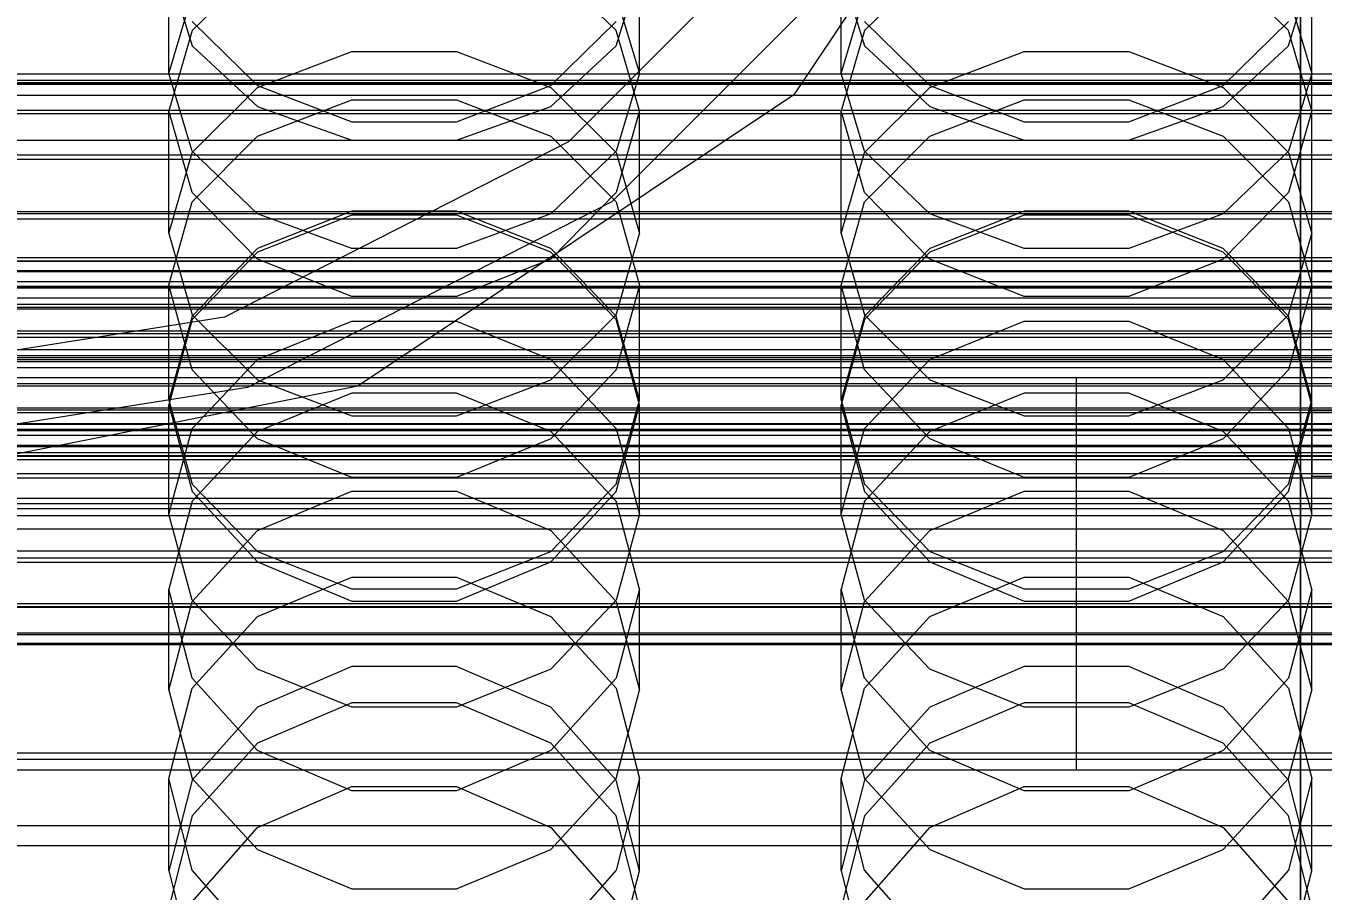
# Model space of a CAD drawing. Header units: millimetres. Extents: x -191664 to 191490, y -197311 to 10263.
# Drawn here: x 16.3 to 132, y -30105.8 to -30028.6 of the extents above; entities that cross this region are included whole.
import ezdxf

# ---------------------------------------------------------------- set-up
doc = ezdxf.new("R2010")
doc.units = ezdxf.units.MM
for name, color, linetype, lineweight in [('COTAS_USUARIO', 1, 'Continuous', 0), ('frontal_briquetadora', 7, 'Continuous', 0), ('frontal_C01', 7, 'Continuous', 0), ('frontal_C02', 7, 'Continuous', 0), ('frontal_C03', 7, 'Continuous', 0), ('frontal_mezcladora', 7, 'Continuous', 0), ('frontal_secador', 7, 'Continuous', 0)]:
    doc.layers.add(name, color=color, linetype=linetype, lineweight=lineweight)
doc.dimstyles.new('PLANTA_100', dxfattribs={"dimtxt": 250, "dimasz": 150, "dimexe": 150, "dimexo": 80, "dimgap": 100, "dimtad": 1, "dimtih": 1, "dimtoh": 1, "dimdec": 1, "dimdsep": 46, "dimcen": 0.09, "dimclrd": 1, "dimclre": 1, "dimclrt": 1, "dimadec": 0, "dimazin": 0, "dimtfac": 1, "dimtdec": 4, "dimtofl": 0, "dimtmove": 0, "dimatfit": 3, "dimfxl": 1, "dimtolj": 1, "dimtzin": 0, "dimarcsym": 0})

# ---------------------------------------------------------------- blocks, each defined once
blk = doc.blocks.new('*D104')
at = {"layer": 'COTAS_USUARIO', "color": 1, "lineweight": -2, "transparency": 16777216}
for p, q in [((1220, -30125), (1220, -29975)), ((100, -30275), (1370, -30275)), ((100, -30730), (1370, -30730)), ((1220, -30880), (1220, -31030))]:
    blk.add_line(p, q, dxfattribs=at)
at = {"layer": 'COTAS_USUARIO', "color": 1, "transparency": 16777216}
for points in [[(1195, -30125), (1245, -30125), (1220, -30275)], [(1195, -30880), (1245, -30880), (1220, -30730)]]:
    blk.add_solid(points, dxfattribs=at)
at = {"layer": 'Defpoints', "color": 0, "transparency": 16777216}
for p in [(20, -30275), (20, -30730), (1220, -30730)]:
    blk.add_point(p, dxfattribs=at)
blk = doc.blocks.new('*D107')
at = {"layer": 'COTAS_USUARIO', "color": 1, "lineweight": -2, "transparency": 16777216}
for p, q in [((100, -29700), (1370, -29700)), ((1220, -29850), (1220, -30125)), ((100, -30275), (1370, -30275))]:
    blk.add_line(p, q, dxfattribs=at)
at = {"layer": 'COTAS_USUARIO', "color": 1, "transparency": 16777216}
for points in [[(1195, -29850), (1245, -29850), (1220, -29700)], [(1195, -30125), (1245, -30125), (1220, -30275)]]:
    blk.add_solid(points, dxfattribs=at)
at = {"layer": 'Defpoints', "color": 0, "transparency": 16777216}
for p in [(20, -29700), (20, -30275), (1220, -30275)]:
    blk.add_point(p, dxfattribs=at)
blk = doc.blocks.new('*D115')
at = {"layer": 'COTAS_USUARIO', "color": 1, "lineweight": -2, "transparency": 16777216}
for p, q in [((100, -29700), (1370, -29700)), ((1220, -29850), (1220, -30125)), ((100, -30275), (1370, -30275))]:
    blk.add_line(p, q, dxfattribs=at)
at = {"layer": 'COTAS_USUARIO', "color": 1, "transparency": 16777216}
for points in [[(1195, -29850), (1245, -29850), (1220, -29700)], [(1195, -30125), (1245, -30125), (1220, -30275)]]:
    blk.add_solid(points, dxfattribs=at)
at = {"layer": 'Defpoints', "color": 0, "transparency": 16777216}
for p in [(20, -29700), (20, -30275), (1220, -30275)]:
    blk.add_point(p, dxfattribs=at)
blk = doc.blocks.new('*D118')
at = {"layer": 'COTAS_USUARIO', "color": 1, "lineweight": -2, "transparency": 16777216}
for p, q in [((1200, -29560), (1200, -29410)), ((80, -29710), (1350, -29710)), ((80, -29990), (1350, -29990)), ((1200, -30140), (1200, -30290))]:
    blk.add_line(p, q, dxfattribs=at)
at = {"layer": 'COTAS_USUARIO', "color": 1, "transparency": 16777216}
for points in [[(1175, -29560), (1225, -29560), (1200, -29710)], [(1175, -30140), (1225, -30140), (1200, -29990)]]:
    blk.add_solid(points, dxfattribs=at)
at = {"layer": 'Defpoints', "color": 0, "transparency": 16777216}
for p in [(0, -29710), (0, -29990), (1200, -29990)]:
    blk.add_point(p, dxfattribs=at)
blk = doc.blocks.new('*D119')
at = {"layer": 'COTAS_USUARIO', "color": 1, "lineweight": -2, "transparency": 16777216}
for p, q in [((1200, -29840), (1200, -29690)), ((80, -29990), (1350, -29990)), ((80, -30270), (1350, -30270)), ((1200, -30420), (1200, -30570))]:
    blk.add_line(p, q, dxfattribs=at)
at = {"layer": 'COTAS_USUARIO', "color": 1, "transparency": 16777216}
for points in [[(1175, -29840), (1225, -29840), (1200, -29990)], [(1175, -30420), (1225, -30420), (1200, -30270)]]:
    blk.add_solid(points, dxfattribs=at)
at = {"layer": 'Defpoints', "color": 0, "transparency": 16777216}
for p in [(0, -29990), (0, -30270), (1200, -30270)]:
    blk.add_point(p, dxfattribs=at)
blk = doc.blocks.new('*D120')
at = {"layer": 'COTAS_USUARIO', "color": 1, "lineweight": -2, "transparency": 16777216}
for p, q in [((1200, -30120), (1200, -29970)), ((80, -30270), (1350, -30270)), ((80, -30550), (1350, -30550)), ((1200, -30700), (1200, -30850))]:
    blk.add_line(p, q, dxfattribs=at)
at = {"layer": 'COTAS_USUARIO', "color": 1, "transparency": 16777216}
for points in [[(1175, -30120), (1225, -30120), (1200, -30270)], [(1175, -30700), (1225, -30700), (1200, -30550)]]:
    blk.add_solid(points, dxfattribs=at)
at = {"layer": 'Defpoints', "color": 0, "transparency": 16777216}
for p in [(0, -30270), (0, -30550), (1200, -30550)]:
    blk.add_point(p, dxfattribs=at)

msp = doc.modelspace()

# ---------------------------------------------------------------- linework, layer by layer
at = {"layer": 'frontal_briquetadora', "color": 9, "true_color": 0xb9c3c2}
for p, q in [((29, -30032.88), (29, -30021.23)), ((71, -30032.88), (71, -30021.23)), ((89, -30032.88), (89, -30021.23)), ((131, -30032.88), (131, -30021.23)), ((29, -30023.67), (31.08, -30030.42)), ((36.91, -30023.4), (31.08, -30029.05)), ((68.92, -30029.05), (63.09, -30023.4)), ((68.92, -30030.42), (71, -30023.67)), ((89, -30023.67), (91.08, -30030.42)), ((96.91, -30023.4), (91.08, -30029.05)), ((128.92, -30029.05), (123.09, -30023.4)), ((128.92, -30030.42), (131, -30023.67)), ((29, -30032.88), (31.08, -30025.93)), ((68.92, -30025.93), (71, -30032.88)), ((89, -30032.88), (91.08, -30025.93)), ((128.92, -30025.93), (131, -30032.88)), ((31.08, -30029.05), (29, -30036.21)), ((31.08, -30028.25), (36.91, -30033.97)), ((63.09, -30033.97), (68.92, -30028.25)), ((71, -30036.21), (68.92, -30029.05)), ((91.08, -30029.05), (89, -30036.21)), ((91.08, -30028.25), (96.91, -30033.97)), ((123.09, -30033.97), (128.92, -30028.25)), ((131, -30036.21), (128.92, -30029.05)), ((31.08, -30030.42), (36.91, -30035.83)), ((36.91, -30034.15), (45.33, -30030.93)), ((45.33, -30030.93), (54.67, -30030.93)), ((54.67, -30030.93), (63.09, -30034.15)), ((63.09, -30035.83), (68.92, -30030.42)), ((91.08, -30030.42), (96.91, -30035.83)), ((96.91, -30034.15), (105.33, -30030.93)), ((105.33, -30030.93), (114.67, -30030.93)), ((114.67, -30030.93), (123.09, -30034.15)), ((123.09, -30035.83), (128.92, -30030.42)), ((31.08, -30039.82), (29, -30032.88)), ((71, -30032.88), (68.92, -30039.82)), ((91.08, -30039.82), (89, -30032.88)), ((131, -30032.88), (128.92, -30039.82)), ((31.08, -30039.94), (36.91, -30034.15)), ((36.91, -30033.97), (45.33, -30037.19)), ((54.67, -30037.19), (63.09, -30033.97)), ((63.09, -30034.15), (68.92, -30039.94)), ((91.08, -30039.94), (96.91, -30034.15)), ((96.91, -30033.97), (105.33, -30037.19)), ((114.67, -30037.19), (123.09, -30033.97)), ((123.09, -30034.15), (128.92, -30039.94)), ((36.91, -30038.47), (45.33, -30035.24)), ((36.91, -30035.83), (45.33, -30038.84)), ((45.33, -30035.24), (54.67, -30035.24)), ((54.67, -30035.24), (63.09, -30038.47)), ((54.67, -30038.84), (63.09, -30035.83)), ((96.91, -30038.47), (105.33, -30035.24)), ((96.91, -30035.83), (105.33, -30038.84)), ((105.33, -30035.24), (114.67, -30035.24)), ((114.67, -30035.24), (123.09, -30038.47)), ((114.67, -30038.84), (123.09, -30035.83)), ((31.08, -30043.51), (29, -30036.21)), ((29, -30047.17), (29, -30036.21)), ((45.33, -30037.19), (54.67, -30037.19)), ((71, -30036.21), (68.92, -30043.51)), ((71, -30047.17), (71, -30036.21)), ((91.08, -30043.51), (89, -30036.21)), ((89, -30047.17), (89, -30036.21)), ((105.33, -30037.19), (114.67, -30037.19)), ((131, -30036.21), (128.92, -30043.51)), ((131, -30047.17), (131, -30036.21)), ((31.08, -30044.34), (36.91, -30038.47)), ((45.33, -30038.84), (54.67, -30038.84)), ((63.09, -30038.47), (68.92, -30044.34)), ((91.08, -30044.34), (96.91, -30038.47)), ((105.33, -30038.84), (114.67, -30038.84)), ((123.09, -30038.47), (128.92, -30044.34)), ((29, -30047.17), (31.08, -30039.94)), ((36.91, -30045.4), (31.08, -30039.82)), ((68.92, -30039.82), (63.09, -30045.4)), ((68.92, -30039.94), (71, -30047.17)), ((89, -30047.17), (91.08, -30039.94)), ((96.91, -30045.4), (91.08, -30039.82)), ((128.92, -30039.82), (123.09, -30045.4)), ((128.92, -30039.94), (131, -30047.17)), ((36.91, -30049.45), (31.08, -30043.51)), ((68.92, -30043.51), (63.09, -30049.45)), ((96.91, -30049.45), (91.08, -30043.51)), ((128.92, -30043.51), (123.09, -30049.45)), ((29, -30051.77), (31.08, -30044.34)), ((45.33, -30045.18), (36.91, -30048.51)), ((54.67, -30045.18), (45.33, -30045.18)), ((63.09, -30048.51), (54.67, -30045.18)), ((68.92, -30044.34), (71, -30051.77)), ((89, -30051.77), (91.08, -30044.34)), ((105.33, -30045.18), (96.91, -30048.51)), ((114.67, -30045.18), (105.33, -30045.18)), ((123.09, -30048.51), (114.67, -30045.18)), ((128.92, -30044.34), (131, -30051.77)), ((45.33, -30048.49), (36.91, -30045.4)), ((45.33, -30045.53), (36.91, -30048.83)), ((54.67, -30045.53), (45.33, -30045.53)), ((63.09, -30045.4), (54.67, -30048.49)), ((63.09, -30048.83), (54.67, -30045.53)), ((105.33, -30048.49), (96.91, -30045.4)), ((105.33, -30045.53), (96.91, -30048.83)), ((114.67, -30045.53), (105.33, -30045.53)), ((123.09, -30045.4), (114.67, -30048.49)), ((123.09, -30048.83), (114.67, -30045.53)), ((29, -30047.17), (31.08, -30054.4)), ((68.92, -30054.4), (71, -30047.17)), ((89, -30047.17), (91.08, -30054.4)), ((128.92, -30054.4), (131, -30047.17)), ((36.91, -30048.51), (31.08, -30054.52)), ((54.67, -30048.49), (45.33, -30048.49)), ((68.92, -30054.52), (63.09, -30048.51)), ((96.91, -30048.51), (91.08, -30054.52)), ((114.67, -30048.49), (105.33, -30048.49)), ((128.92, -30054.52), (123.09, -30048.51)), ((36.91, -30048.83), (31.08, -30054.84)), ((45.33, -30052.78), (36.91, -30049.45)), ((63.09, -30049.45), (54.67, -30052.78)), ((68.92, -30054.84), (63.09, -30048.83)), ((96.91, -30048.83), (91.08, -30054.84)), ((105.33, -30052.78), (96.91, -30049.45)), ((123.09, -30049.45), (114.67, -30052.78)), ((128.92, -30054.84), (123.09, -30048.83)), ((-160, -30051.97), (200, -30051.97)), ((31.08, -30059.32), (29, -30051.77)), ((29, -30062.01), (29, -30051.77)), ((71, -30051.77), (68.92, -30059.32)), ((71, -30062.01), (71, -30051.77)), ((91.08, -30059.32), (89, -30051.77)), ((89, -30062.01), (89, -30051.77)), ((131, -30051.77), (128.92, -30059.32)), ((131, -30062.01), (131, -30051.77)), ((54.67, -30052.78), (45.33, -30052.78)), ((114.67, -30052.78), (105.33, -30052.78)), ((31.08, -30054.52), (29, -30062.01)), ((31.08, -30054.4), (36.91, -30060.2)), ((63.09, -30060.2), (68.92, -30054.4)), ((71, -30062.01), (68.92, -30054.52)), ((91.08, -30054.52), (89, -30062.01)), ((91.08, -30054.4), (96.91, -30060.2)), ((123.09, -30060.2), (128.92, -30054.4)), ((131, -30062.01), (128.92, -30054.52)), ((31.08, -30054.84), (29, -30062.44)), ((36.91, -30058.4), (45.33, -30054.99)), ((45.33, -30054.99), (54.67, -30054.99)), ((54.67, -30054.99), (63.09, -30058.4)), ((71, -30062.44), (68.92, -30054.84)), ((91.08, -30054.84), (89, -30062.44)), ((96.91, -30058.4), (105.33, -30054.99)), ((105.33, -30054.99), (114.67, -30054.99)), ((114.67, -30054.99), (123.09, -30058.4)), ((131, -30062.44), (128.92, -30054.84)), ((-160, -30056.39), (200, -30056.39)), ((31.08, -30064.54), (36.91, -30058.4)), ((63.09, -30058.4), (68.92, -30064.54)), ((91.08, -30064.54), (96.91, -30058.4)), ((123.09, -30058.4), (128.92, -30064.54)), ((-160, -30060.01), (200, -30060.01)), ((36.91, -30065.47), (31.08, -30059.32)), ((36.91, -30060.2), (45.33, -30063.41)), ((54.67, -30063.41), (63.09, -30060.2)), ((68.92, -30059.32), (63.09, -30065.47)), ((96.91, -30065.47), (91.08, -30059.32)), ((96.91, -30060.2), (105.33, -30063.41)), ((114.67, -30063.41), (123.09, -30060.2)), ((128.92, -30059.32), (123.09, -30065.47)), ((45.33, -30061.41), (36.91, -30064.83)), ((54.67, -30061.41), (45.33, -30061.41)), ((63.09, -30064.83), (54.67, -30061.41)), ((105.33, -30061.41), (96.91, -30064.83)), ((114.67, -30061.41), (105.33, -30061.41)), ((123.09, -30064.83), (114.67, -30061.41)), ((29, -30062.01), (31.08, -30069.51)), ((29, -30072.2), (29, -30062.44)), ((29, -30062.44), (31.08, -30070.16)), ((68.92, -30069.51), (71, -30062.01)), ((68.92, -30070.16), (71, -30062.44)), ((71, -30072.2), (71, -30062.44)), ((89, -30062.01), (91.08, -30069.51)), ((89, -30072.2), (89, -30062.44)), ((89, -30062.44), (91.08, -30070.16)), ((128.92, -30069.51), (131, -30062.01)), ((128.92, -30070.16), (131, -30062.44)), ((131, -30072.2), (131, -30062.44)), ((45.33, -30063.41), (54.67, -30063.41)), ((105.33, -30063.41), (114.67, -30063.41)), ((-160, -30064.15), (200, -30064.15)), ((29, -30072.2), (31.08, -30064.54)), ((36.91, -30064.83), (31.08, -30071.04)), ((68.92, -30071.04), (63.09, -30064.83)), ((68.92, -30064.54), (71, -30072.2)), ((89, -30072.2), (91.08, -30064.54)), ((96.91, -30064.83), (91.08, -30071.04)), ((128.92, -30071.04), (123.09, -30064.83)), ((128.92, -30064.54), (131, -30072.2)), ((45.33, -30068.91), (36.91, -30065.47)), ((63.09, -30065.47), (54.67, -30068.91)), ((105.33, -30068.91), (96.91, -30065.47)), ((123.09, -30065.47), (114.67, -30068.91)), ((-160, -30068.57), (200, -30068.57)), ((31.08, -30069.51), (36.91, -30075.51)), ((54.67, -30068.91), (45.33, -30068.91)), ((63.09, -30075.51), (68.92, -30069.51)), ((91.08, -30069.51), (96.91, -30075.51)), ((114.67, -30068.91), (105.33, -30068.91)), ((123.09, -30075.51), (128.92, -30069.51)), ((31.08, -30070.16), (36.91, -30076.43)), ((36.91, -30073.66), (45.33, -30070.14)), ((45.33, -30070.14), (54.67, -30070.14)), ((54.67, -30070.14), (63.09, -30073.66)), ((63.09, -30076.43), (68.92, -30070.16)), ((91.08, -30070.16), (96.91, -30076.43)), ((96.91, -30073.66), (105.33, -30070.14)), ((105.33, -30070.14), (114.67, -30070.14)), ((114.67, -30070.14), (123.09, -30073.66)), ((123.09, -30076.43), (128.92, -30070.16)), ((31.08, -30071.04), (29, -30078.88)), ((71, -30078.88), (68.92, -30071.04)), ((91.08, -30071.04), (89, -30078.88)), ((131, -30078.88), (128.92, -30071.04)), ((31.08, -30079.85), (29, -30072.2)), ((71, -30072.2), (68.92, -30079.85)), ((91.08, -30079.85), (89, -30072.2)), ((131, -30072.2), (128.92, -30079.85)), ((31.08, -30079.98), (36.91, -30073.66)), ((63.09, -30073.66), (68.92, -30079.98)), ((91.08, -30079.98), (96.91, -30073.66)), ((123.09, -30073.66), (128.92, -30079.98)), ((36.91, -30075.51), (45.33, -30078.85)), ((36.91, -30076.43), (45.33, -30079.94)), ((54.67, -30078.85), (63.09, -30075.51)), ((54.67, -30079.94), (63.09, -30076.43)), ((96.91, -30075.51), (105.33, -30078.85)), ((96.91, -30076.43), (105.33, -30079.94)), ((114.67, -30078.85), (123.09, -30075.51)), ((114.67, -30079.94), (123.09, -30076.43)), ((36.91, -30081.33), (45.33, -30077.81)), ((45.33, -30077.81), (54.67, -30077.81)), ((45.33, -30078.85), (54.67, -30078.85)), ((54.67, -30077.81), (63.09, -30081.33)), ((96.91, -30081.33), (105.33, -30077.81)), ((105.33, -30077.81), (114.67, -30077.81)), ((105.33, -30078.85), (114.67, -30078.85)), ((114.67, -30077.81), (123.09, -30081.33)), ((31.08, -30086.82), (29, -30078.88)), ((29, -30087.88), (29, -30078.88)), ((29, -30087.88), (31.08, -30079.98)), ((36.91, -30086), (31.08, -30079.85)), ((45.33, -30079.94), (54.67, -30079.94)), ((68.92, -30079.85), (63.09, -30086)), ((71, -30078.88), (68.92, -30086.82)), ((68.92, -30079.98), (71, -30087.88)), ((71, -30087.88), (71, -30078.88)), ((91.08, -30086.82), (89, -30078.88)), ((89, -30087.88), (89, -30078.88)), ((89, -30087.88), (91.08, -30079.98)), ((96.91, -30086), (91.08, -30079.85)), ((105.33, -30079.94), (114.67, -30079.94)), ((128.92, -30079.85), (123.09, -30086)), ((131, -30078.88), (128.92, -30086.82)), ((128.92, -30079.98), (131, -30087.88)), ((131, -30087.88), (131, -30078.88)), ((31.08, -30087.72), (36.91, -30081.33)), ((63.09, -30081.33), (68.92, -30087.72)), ((91.08, -30087.72), (96.91, -30081.33)), ((123.09, -30081.33), (128.92, -30087.72)), ((45.33, -30085.79), (36.91, -30089.4)), ((54.67, -30085.79), (45.33, -30085.79)), ((63.09, -30089.4), (54.67, -30085.79)), ((105.33, -30085.79), (96.91, -30089.4)), ((114.67, -30085.79), (105.33, -30085.79)), ((123.09, -30089.4), (114.67, -30085.79)), ((36.91, -30093.27), (31.08, -30086.82)), ((45.33, -30089.4), (36.91, -30086)), ((63.09, -30086), (54.67, -30089.4)), ((68.92, -30086.82), (63.09, -30093.27)), ((96.91, -30093.27), (91.08, -30086.82)), ((105.33, -30089.4), (96.91, -30086)), ((123.09, -30086), (114.67, -30089.4)), ((128.92, -30086.82), (123.09, -30093.27)), ((29, -30095.78), (31.08, -30087.72)), ((29, -30087.88), (31.08, -30095.77)), ((68.92, -30087.72), (71, -30095.78)), ((68.92, -30095.77), (71, -30087.88)), ((89, -30095.78), (91.08, -30087.72)), ((89, -30087.88), (91.08, -30095.77)), ((128.92, -30087.72), (131, -30095.78)), ((128.92, -30095.77), (131, -30087.88)), ((45.33, -30089.01), (36.91, -30092.6)), ((54.67, -30089.01), (45.33, -30089.01)), ((63.09, -30092.6), (54.67, -30089.01)), ((105.33, -30089.01), (96.91, -30092.6)), ((114.67, -30089.01), (105.33, -30089.01)), ((123.09, -30092.6), (114.67, -30089.01)), ((36.91, -30089.4), (31.08, -30095.9)), ((54.67, -30089.4), (45.33, -30089.4)), ((68.92, -30095.9), (63.09, -30089.4)), ((96.91, -30089.4), (91.08, -30095.9)), ((114.67, -30089.4), (105.33, -30089.4)), ((128.92, -30095.9), (123.09, -30089.4)), ((36.91, -30092.6), (31.08, -30099.1)), ((68.92, -30099.1), (63.09, -30092.6)), ((96.91, -30092.6), (91.08, -30099.1)), ((128.92, -30099.1), (123.09, -30092.6)), ((45.33, -30096.87), (36.91, -30093.27)), ((63.09, -30093.27), (54.67, -30096.87)), ((105.33, -30096.87), (96.91, -30093.27)), ((123.09, -30093.27), (114.67, -30096.87)), ((31.08, -30103.93), (29, -30095.78)), ((29, -30104), (29, -30095.78)), ((31.08, -30095.9), (29, -30104)), ((31.08, -30095.77), (36.91, -30102.09)), ((63.09, -30102.09), (68.92, -30095.77)), ((71, -30095.78), (68.92, -30103.93)), ((71, -30104), (68.92, -30095.9)), ((71, -30104), (71, -30095.78)), ((91.08, -30103.93), (89, -30095.78)), ((89, -30104), (89, -30095.78)), ((91.08, -30095.9), (89, -30104)), ((91.08, -30095.77), (96.91, -30102.09)), ((123.09, -30102.09), (128.92, -30095.77)), ((131, -30095.78), (128.92, -30103.93)), ((131, -30104), (128.92, -30095.9)), ((131, -30104), (131, -30095.78)), ((36.91, -30100.15), (45.33, -30096.48)), ((45.33, -30096.48), (54.67, -30096.48)), ((54.67, -30096.87), (45.33, -30096.87)), ((54.67, -30096.48), (63.09, -30100.15)), ((96.91, -30100.15), (105.33, -30096.48)), ((105.33, -30096.48), (114.67, -30096.48)), ((114.67, -30096.87), (105.33, -30096.87)), ((114.67, -30096.48), (123.09, -30100.15)), ((31.08, -30099.1), (29, -30107.29)), ((71, -30107.29), (68.92, -30099.1)), ((91.08, -30099.1), (89, -30107.29)), ((131, -30107.29), (128.92, -30099.1)), ((31.08, -30106.75), (36.91, -30100.15)), ((63.09, -30100.15), (68.92, -30106.75)), ((91.08, -30106.75), (96.91, -30100.15)), ((123.09, -30100.15), (128.92, -30106.75)), ((36.91, -30102.09), (45.33, -30105.61)), ((54.67, -30105.61), (63.09, -30102.09)), ((96.91, -30102.09), (105.33, -30105.61)), ((114.67, -30105.61), (123.09, -30102.09)), ((29, -30104), (31.08, -30112.11)), ((36.91, -30110.54), (31.08, -30103.93)), ((68.92, -30103.93), (63.09, -30110.54)), ((68.92, -30112.11), (71, -30104)), ((89, -30104), (91.08, -30112.11)), ((96.91, -30110.54), (91.08, -30103.93)), ((128.92, -30103.93), (123.09, -30110.54)), ((128.92, -30112.11), (131, -30104)), ((45.33, -30105.61), (54.67, -30105.61)), ((105.33, -30105.61), (114.67, -30105.61))]:
    msp.add_line(p, q, dxfattribs=at)
at = {"layer": 'frontal_briquetadora', "color": 8, "true_color": 0x6f7d84}
msp.add_line((200, -30100), (-160, -30100), dxfattribs=at)
at = {"layer": 'frontal_C01', "color": 139, "true_color": 0x345e4e}
for p, q in [((130, -30116.06), (130, -29803.88)), ((130, -29809.56), (130, -30121.75))]:
    msp.add_line(p, q, dxfattribs=at)
at = {"layer": 'frontal_C01', "color": 139, "true_color": 0x354b57}
for p, q in [((430, -30075.5), (-430, -30075.5)), ((430, -30080.5), (-430, -30080.5))]:
    msp.add_line(p, q, dxfattribs=at)
at = {"layer": 'frontal_C02', "color": 139, "true_color": 0x345e4e}
for p, q in [((130, -30253.15), (130, -29968.33)), ((130, -29974.07), (130, -30258.89))]:
    msp.add_line(p, q, dxfattribs=at)
at = {"layer": 'frontal_C02', "color": 139, "true_color": 0x354b57}
for p, q in [((131, -30062.96), (131, -30017.44)), ((131, -30068.8), (131, -30023.28)), ((-425, -30057.5), (425, -30057.5)), ((430, -30059.14), (-430, -30059.14)), ((149, -30062.96), (131, -30062.96)), ((131, -30062.96), (131, -30068.8)), ((430, -30064.14), (-430, -30064.14)), ((425, -30068.98), (-425, -30068.98)), ((131, -30068.8), (149, -30068.8)), ((425, -30072.35), (-425, -30072.35)), ((-425, -30083.82), (425, -30083.82))]:
    msp.add_line(p, q, dxfattribs=at)
at = {"layer": 'frontal_C03', "color": 252, "true_color": 0x83939a}
for p, q in [((-250, -30032.91), (250, -30032.91)), ((-250, -30033.7), (250, -30033.7)), ((-250, -30033.84), (250, -30033.84)), ((-250, -30036.17), (250, -30036.17)), ((-250, -30036.45), (250, -30036.45)), ((-250, -30040.15), (250, -30040.15)), ((-250, -30040.54), (250, -30040.54)), ((-250, -30045.37), (250, -30045.37)), ((-250, -30045.85), (250, -30045.85)), ((250, -30051.47), (-250, -30051.47)), ((-250, -30052), (250, -30052)), ((-250, -30058.03), (250, -30058.03)), ((-250, -30058.58), (250, -30058.58)), ((-250, -30064.61), (250, -30064.61)), ((-250, -30065.15), (250, -30065.15)), ((-250, -30070.77), (250, -30070.77)), ((-250, -30071.24), (250, -30071.24)), ((-250, -30076.07), (250, -30076.07)), ((-250, -30076.46), (250, -30076.46)), ((-250, -30080.16), (250, -30080.16)), ((-250, -30080.44), (250, -30080.44)), ((-250, -30082.77), (250, -30082.77)), ((-250, -30082.91), (250, -30082.91)), ((-250, -30083.7), (250, -30083.7))]:
    msp.add_line(p, q, dxfattribs=at)
at = {"layer": 'frontal_C03', "color": 9, "true_color": 0xbac6cb}
for p, q in [((-450, -30049.31), (450, -30049.31)), ((-450, -30049.59), (450, -30049.59)), ((-450, -30049.64), (450, -30049.64)), ((-450, -30050.46), (450, -30050.46)), ((-450, -30050.56), (450, -30050.56)), ((-450, -30051.87), (450, -30051.87)), ((-450, -30052.01), (450, -30052.01)), ((-450, -30053.72), (450, -30053.72)), ((-450, -30053.89), (450, -30053.89)), ((450, -30055.88), (-450, -30055.88)), ((-450, -30056.07), (450, -30056.07)), ((-450, -30058.21), (450, -30058.21)), ((-450, -30058.4), (450, -30058.4)), ((-450, -30060.54), (450, -30060.54)), ((-450, -30060.73), (450, -30060.73)), ((-450, -30062.72), (450, -30062.72)), ((-450, -30062.89), (450, -30062.89)), ((-450, -30064.6), (450, -30064.6)), ((-450, -30064.74), (450, -30064.74)), ((-450, -30066.05), (450, -30066.05)), ((-450, -30066.15), (450, -30066.15)), ((-450, -30066.97), (450, -30066.97)), ((-450, -30067.02), (450, -30067.02)), ((-450, -30067.31), (450, -30067.31))]:
    msp.add_line(p, q, dxfattribs=at)
at = {"layer": 'frontal_C03', "color": 139, "true_color": 0x354b57}
for p, q in [((430, -30066.71), (-430, -30066.71)), ((430, -30071.71), (-430, -30071.71))]:
    msp.add_line(p, q, dxfattribs=at)
at = {"layer": 'frontal_mezcladora', "color": 252, "true_color": 0x8b8c91}
msp.add_line((-260, -30060), (260, -30060), dxfattribs=at)
at = {"layer": 'frontal_secador', "color": 142, "true_color": 0x159eb4}
for p, q in [((110.77, -29995.88), (84.78, -30034.78)), ((88.99, -30014.66), (64.66, -30038.99)), ((84.78, -30034.78), (45.88, -30060.77)), ((64.66, -30038.99), (33.99, -30054.62)), ((33.99, -30054.62), (0, -30060)), ((45.88, -30060.77), (0, -30069.9)), ((-135, -30095), (135, -30095))]:
    msp.add_line(p, q, dxfattribs=at)
at = {"layer": 'frontal_secador', "color": 129, "true_color": 0x304542}
for p, q in [((94.33, -30018.54), (68.54, -30044.33)), ((68.54, -30044.33), (36.03, -30060.89)), ((36.03, -30060.89), (0, -30066.6))]:
    msp.add_line(p, q, dxfattribs=at)
at = {"layer": 'frontal_secador', "color": 253, "true_color": 0xa4b0b5}
for p, q in [((1360, -30033.5), (-1360, -30033.5)), ((1360, -30034.86), (-1360, -30034.86)), ((1250, -30033.75), (-1250, -30033.75)), ((1360, -30038.86), (-1360, -30038.86)), ((1360, -30045.22), (-1360, -30045.22)), ((1250, -30052.92), (-1250, -30052.92)), ((1360, -30053.5), (-1360, -30053.5)), ((1360, -30063.15), (-1360, -30063.15)), ((-1360, -30073.5), (1360, -30073.5)), ((-1250, -30073.5), (1250, -30073.5)), ((1360, -30083.85), (-1360, -30083.85)), ((1360, -30093.5), (-1360, -30093.5)), ((1250, -30094.08), (-1250, -30094.08)), ((1360, -30101.78), (-1360, -30101.78))]:
    msp.add_line(p, q, dxfattribs=at)
at = {"layer": 'frontal_secador', "color": 251, "true_color": 0x536a64}
for p, q in [((-110, -30060), (110, -30060)), ((110, -30095), (110, -30060)), ((-110, -30095), (110, -30095))]:
    msp.add_line(p, q, dxfattribs=at)

# ---------------------------------------------------------------- dimensions: what is measured, and where the dimension line sits
at = {"layer": 'COTAS_USUARIO'}
for p1, p2, picture, middle in [((0, -29710), (0, -29990), '*D118', (1200, -29850)), ((0, -29990), (0, -30270), '*D119', (1200, -30130)), ((20, -29700), (20, -30275), '*D107', (1220, -29987.5)), ((20, -29700), (20, -30275), '*D115', (1220, -29987.5)), ((0, -30270), (0, -30550), '*D120', (1200, -30410)), ((20, -30275), (20, -30730), '*D104', (1220, -30502.5))]:
    dim = msp.add_aligned_dim(p1=p1, p2=p2, distance=1200, dimstyle='PLANTA_100', dxfattribs=at)
    dim.commit()
    dim.dimension.update_dxf_attribs({"geometry": picture, "text_midpoint": middle})

doc.saveas('drawing.dxf')
